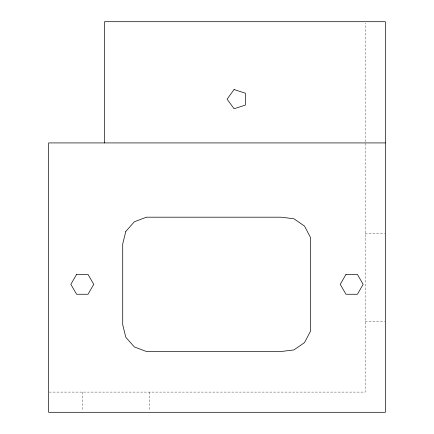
<?xml version="1.0" encoding="UTF-8"?>
<svg xmlns="http://www.w3.org/2000/svg" width="434" height="434" viewBox="0 0 434 434"><rect width="100%" height="100%" fill="white"/><g stroke="black" fill="none" stroke-linecap="round" stroke-linejoin="round"><path stroke-width="0.33" stroke-dasharray="2.17 1.63" d="M365.157 233.834L384.687 233.834M365.157 321.382L384.687 321.382M49.313 392.097L365.157 392.097L365.157 23.056M149.654 392.097L149.654 410.955M82.308 392.097L82.308 410.955"/><path stroke-width="0.65" d="M385.359 142.922L48.641 142.922L48.641 412.3L385.359 412.3L385.359 21.7L104.534 21.7L104.534 142.922M125.8 231.42L122.719 243.941L122.719 324.751L125.8 337.272L134.35 346.923L146.41 351.497L281.096 351.497L293.899 349.94L304.505 342.61L310.5 331.196L310.5 237.496L304.505 226.076L293.899 218.752L281.096 217.195L146.41 217.195L134.35 221.769L125.8 231.42M76.585 274.429L70.861 284.346L76.585 294.257L88.037 294.257L93.76 284.346L88.037 274.429L76.585 274.429M345.963 274.429L340.24 284.346L345.963 294.257L357.415 294.257L363.139 284.346L357.415 274.429L345.963 274.429M234.083 89.54L227.101 99.147L234.083 108.755L245.378 105.088L245.378 93.207L234.083 89.54"/></g></svg>
